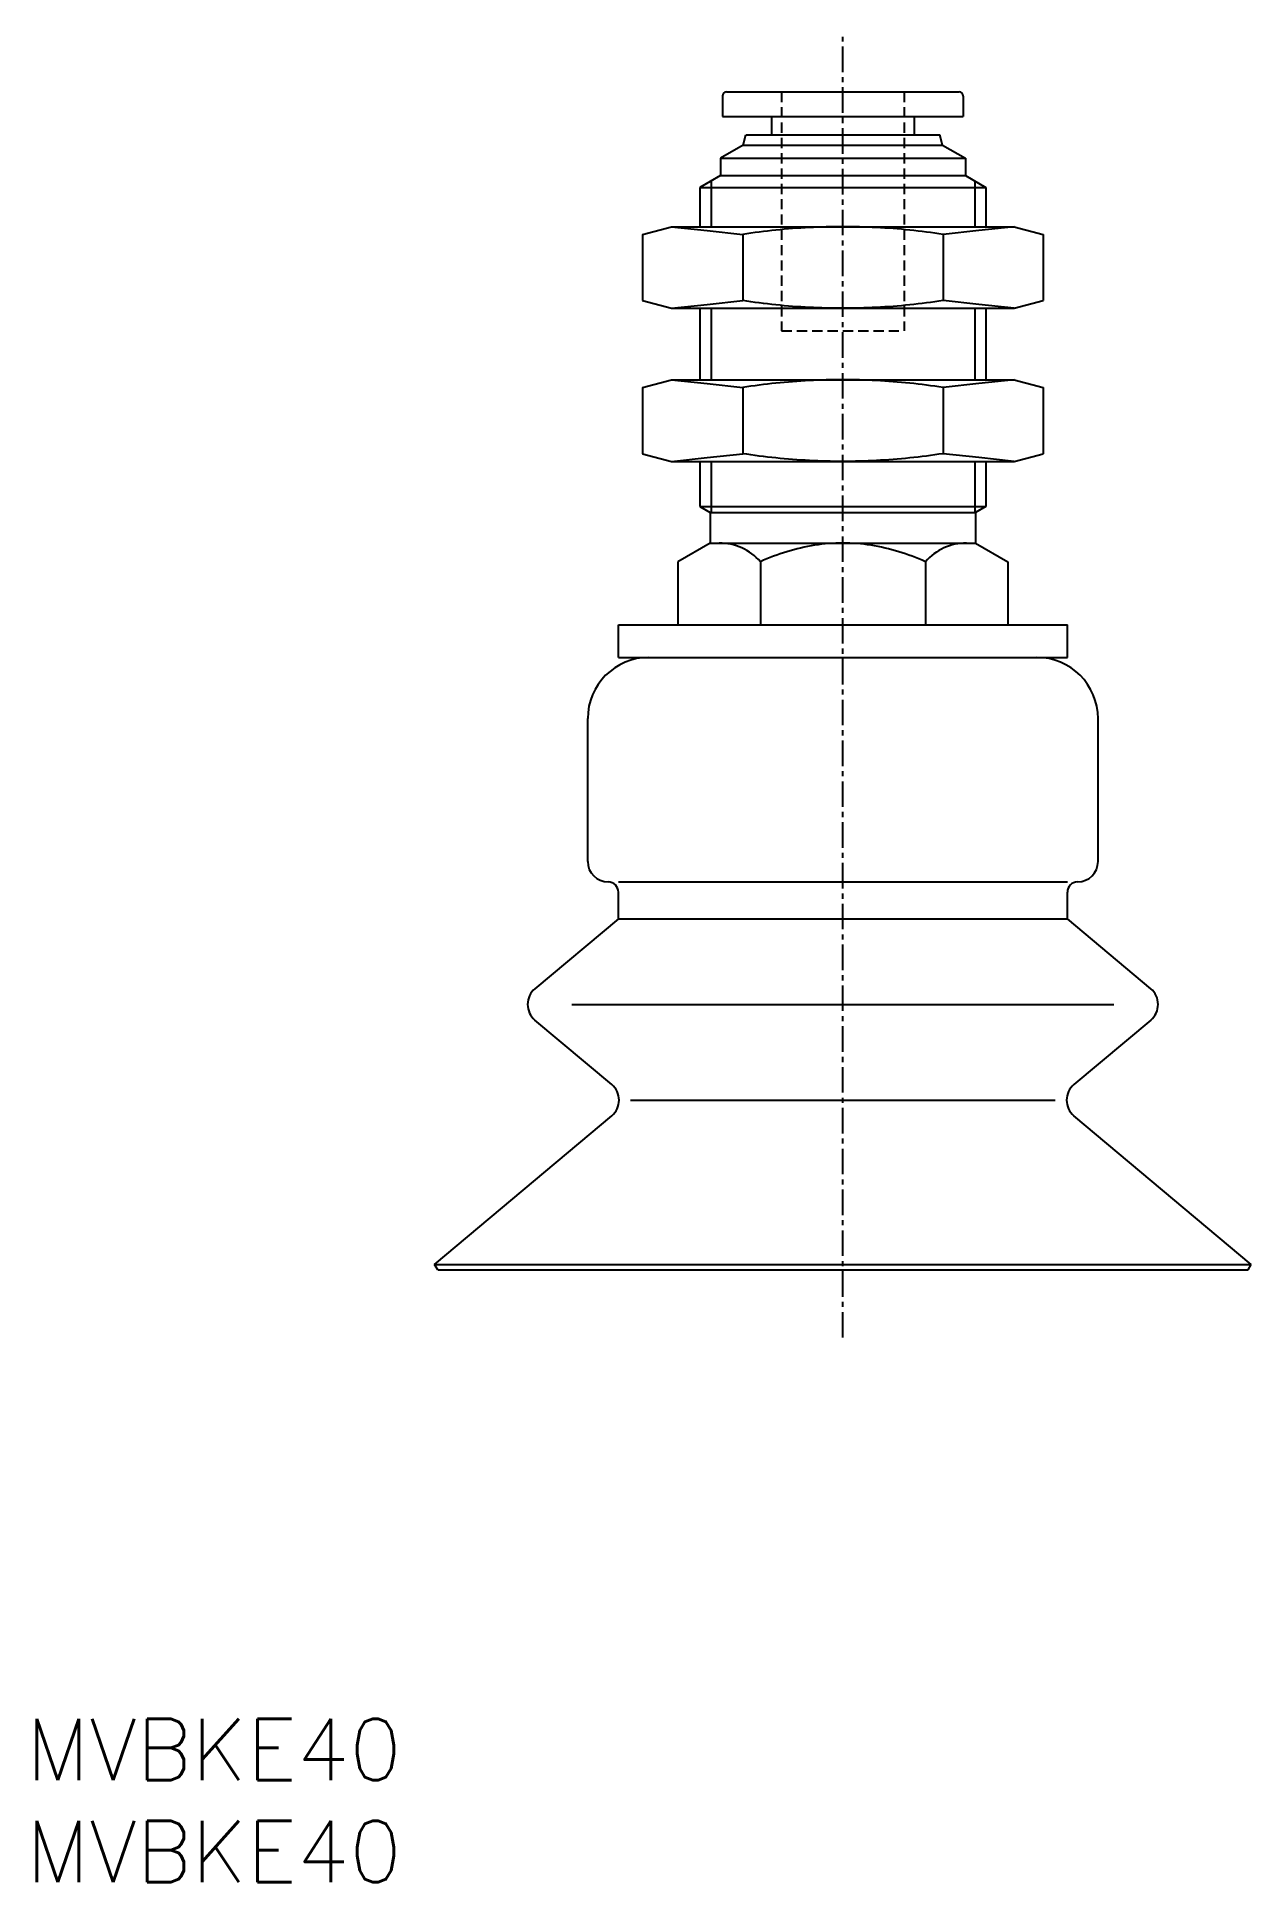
# Model space of a CAD drawing. Extents: x 0.5 to 60, y 0 to 90.4.
import ezdxf

# ---------------------------------------------------------------- set-up
doc = ezdxf.new("R2010")
doc.units = 0
doc.linetypes.add('CENTER', pattern=[2, 1.25, -0.25, 0.25, -0.25])
doc.linetypes.add('DASHED', pattern=[0.75, 0.5, -0.25])
doc.layers.get('0').update_dxf_attribs({"linetype": 'CONTINUOUS'})
doc.layers.add('CENTER', color=1, linetype='CENTER')
doc.styles.get("Standard").update_dxf_attribs({"font": 'txt.shx'})

# ---------------------------------------------------------------- blocks, each defined once
blk = doc.blocks.new('*U8')
at = {"color": 7, "linetype": 'CONTINUOUS'}
blk.add_text('MVBKE40', height=3, dxfattribs=at).set_placement((0, 0))
blk = doc.blocks.new('*U9')
at = {"color": 7, "linetype": 'CONTINUOUS'}
blk.add_text('MVBKE40', height=3, dxfattribs=at).set_placement((0, 5))

msp = doc.modelspace()

# ---------------------------------------------------------------- linework, layer by layer
at = {"color": 7, "linetype": 'CONTINUOUS'}
for p, q in [((34.30001, 87.699989), (45.69999, 87.699989)), ((34.10001, 87.499989), (34.10001, 86.499992)), ((45.89999, 87.499989), (45.89999, 86.499992)), ((34.10001, 86.499992), (45.89999, 86.499992)), ((36.5, 86.499992), (36.5, 85.599998)), ((43.5, 86.499992), (43.5, 85.599998)), ((35.11605, 85.099987), (34.00002, 84.455647)), ((35.116, 85.099998), (35.24998, 85.599998)), ((35.11603, 85.099998), (44.88397, 85.099998)), ((35.25, 85.599998), (44.75, 85.599998)), ((44.88397, 85.099998), (44.74999, 85.599998)), ((44.88396, 85.10001), (45.99998, 84.455677)), ((34, 84.45565), (34, 83.599998)), ((34, 84.45565), (46, 84.45565)), ((46, 84.45565), (46, 83.599998)), ((34, 83.599998), (33, 83.022655)), ((33.5415, 83.335274), (33.5415, 81.099998)), ((34, 83.599998), (46, 83.599998)), ((46, 83.599998), (47, 83.022652)), ((46.4585, 83.335274), (46.4585, 81.099998)), ((33, 83.022636), (33, 81.099998)), ((33, 83.022636), (47, 83.022636)), ((47, 83.022636), (47, 81.099998)), ((30.18504, 80.720852), (31.6, 81.099987)), ((30.18506, 80.720863), (30.18506, 77.479134)), ((31.60001, 81.099998), (48.39999, 81.099998)), ((35.09253, 80.720863), (35.09253, 77.479134)), ((44.90747, 80.720863), (44.90747, 77.479134)), ((48.39998, 81.100002), (49.81494, 80.720867)), ((49.81494, 80.720863), (49.81494, 77.479134)), ((30.18503, 77.47913), (31.59999, 77.099995)), ((31.60001, 77.099998), (48.39999, 77.099998)), ((33, 77.099998), (33, 73.599998)), ((33.5415, 77.099998), (33.5415, 73.599998)), ((46.4585, 77.099998), (46.4585, 73.599998)), ((47, 77.099998), (47, 73.599998)), ((48.40001, 77.100002), (49.81494, 77.479134)), ((30.18505, 73.220852), (31.59998, 73.599983)), ((31.60001, 73.599998), (48.39999, 73.599998)), ((48.39997, 73.600002), (49.81493, 73.220867)), ((30.18506, 73.220863), (30.18506, 69.979134)), ((35.09253, 73.220863), (35.09253, 69.979134)), ((44.90747, 73.220863), (44.90747, 69.979134)), ((49.81494, 73.220863), (49.81494, 69.979134)), ((30.18502, 69.97913), (31.59998, 69.599995)), ((48.39999, 69.599995), (49.81492, 69.979126)), ((31.60001, 69.599998), (48.39999, 69.599998)), ((33, 69.599998), (33, 67.388664)), ((33.5415, 69.599998), (33.5415, 67.099998)), ((46.4585, 69.599998), (46.4585, 67.099998)), ((47, 69.599998), (47, 67.388664)), ((32.99999, 67.388683), (33.5, 67.100002)), ((33, 67.388664), (47, 67.388664)), ((33.5, 67.099998), (33.5, 65.599998)), ((33.5, 67.099998), (46.5, 67.099998)), ((46.5, 67.099998), (46.5, 65.599998)), ((47.00001, 67.38868), (46.50001, 67.100006)), ((33.5, 65.599995), (31.91711, 64.686115)), ((33.5, 65.599998), (46.5, 65.599998)), ((46.5, 65.599998), (48.08289, 64.686119)), ((31.91708, 64.686104), (31.91708, 61.599998)), ((35.95856, 64.686104), (35.95856, 61.599998)), ((44.04144, 64.686104), (44.04144, 61.599998)), ((48.08292, 64.686104), (48.08292, 61.599998)), ((29, 60), (29, 61.599998)), ((29, 61.599998), (51, 61.599998)), ((51, 60), (51, 61.599998)), ((29, 60), (51, 60)), ((27.5, 50), (27.5, 57)), ((52.5, 50), (52.5, 57)), ((28.5, 49), (28.5, 49)), ((29, 49), (51, 49)), ((29, 47.1955), (29, 48.5)), ((51, 47.1955), (51, 48.5)), ((28.99999, 47.19549), (24.91294, 43.76604)), ((29, 47.1955), (51, 47.1955)), ((55.08706, 43.76605), (50.99999, 47.19551)), ((26.7225, 43), (53.27748, 43)), ((28.67852, 39.07424), (24.91292, 42.23396)), ((55.08705, 42.23394), (51.32146, 39.07423)), ((29.59146, 38.3082), (50.40852, 38.3082)), ((19.999987, 30.26), (28.67853, 37.54215)), ((59.99999, 30.26), (51.32146, 37.54215)), ((19.999987, 30.26), (59.99999, 30.26)), ((20.15009, 29.99999), (19.999987, 30.26)), ((20.1501, 30), (59.84988, 30)), ((59.84988, 30), (59.99999, 30.26))]:
    msp.add_line(p, q, dxfattribs=at)
at = {"color": 3, "linetype": 'DASHED'}
for p, q in [((37, 87.699989), (37, 75.999992)), ((43, 87.699989), (43, 75.999992)), ((37, 75.999992), (43, 75.999992))]:
    msp.add_line(p, q, dxfattribs=at)
at = {"color": 7, "linetype": 'CONTINUOUS'}
for points in [[(31.60001, 81.099998), (33.34627, 80.910431), (35.09253, 80.720863)], [(48.39999, 81.099998), (46.65373, 80.910431), (44.90747, 80.720863)], [(31.60001, 77.099998), (33.34627, 77.289566), (35.09253, 77.479134)], [(48.39999, 77.099998), (46.65373, 77.289566), (44.90747, 77.479134)], [(31.60001, 73.599998), (33.34627, 73.410431), (35.09253, 73.220863)], [(48.39999, 73.599998), (46.65373, 73.410431), (44.90747, 73.220863)], [(31.60001, 69.599998), (33.34627, 69.789566), (35.09253, 69.979134)], [(48.39999, 69.599998), (46.65373, 69.789566), (44.90747, 69.979134)]]:
    msp.add_lwpolyline(points, dxfattribs=at)
for points in [[(44.90747, 80.720863, 0.025378871), (41.64263, 81.057357, 0.025955738), (38.35779, 81.057379, 0.025382137), (35.09253, 80.720863)], [(44.90747, 77.479134, -0.025378871), (41.64263, 77.14264, -0.025955738), (38.35779, 77.142618, -0.025382137), (35.09253, 77.479134)], [(44.90747, 73.220863, 0.025378871), (41.64263, 73.557357, 0.025955738), (38.35779, 73.557379, 0.025382137), (35.09253, 73.220863)], [(44.90747, 69.979134, -0.025378871), (41.64263, 69.64264, -0.025955738), (38.35779, 69.642618, -0.025382137), (35.09253, 69.979134)], [(44.04144, 64.686104, 0.067070613), (41.38495, 65.489794, 0.079618247), (38.61343, 65.489539, 0.067027374), (35.95856, 64.686104)]]:
    msp.add_lwpolyline(points, format="xyb", dxfattribs=at)
for centre, radius, start, end in [((34.30001, 87.499989), 0.2, 90, 180), ((45.69999, 87.499989), 0.2, 0, 90), ((33.93784, 62.909004), 2.690985, 41.32951, 90), ((46.06216, 62.909004), 2.690985, 90, 138.67049), ((30.5, 57), 3, 90, 180), ((49.5, 57), 3, 0, 90), ((28.5, 50), 1, 180, 270), ((51.5, 50), 1, 270, 0), ((28.5, 48.5), 0.5, 0, 90), ((51.5, 48.5), 0.5, 90, 180), ((25.55573, 43), 1, 130.00001, 229.99999), ((54.44427, 43), 1, 310.00001, 49.999992), ((28.03574, 38.3082), 1, 310.00001, 49.999992), ((51.96425, 38.3082), 1, 130.00001, 229.99999)]:
    msp.add_arc(centre, radius, start, end, dxfattribs=at)
at = {"layer": 'CENTER', "color": 1, "linetype": 'CENTER'}
msp.add_line((40, 26.67639), (40, 90.39682), dxfattribs=at)

# ---------------------------------------------------------------- block references
at = {"color": 7, "linetype": 'CONTINUOUS'}
for name in ['*U9', '*U8']:
    msp.add_blockref(name, (0, 0), dxfattribs=at)

doc.saveas('drawing.dxf')
